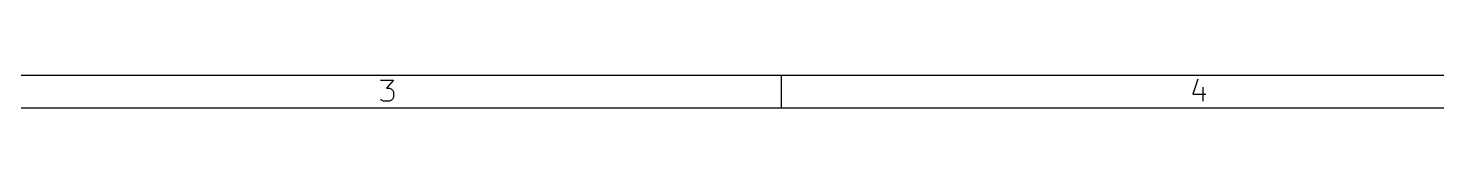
# Model space of a CAD drawing. Header units: millimetres. Extents: x 10 to 287, y -200 to -10.
# Drawn here: x 113.6 to 200.4, y -12 to -10 of the extents above; entities that cross this region are included whole.
import ezdxf

# ---------------------------------------------------------------- set-up
doc = ezdxf.new("R2010")
doc.units = ezdxf.units.MM
doc.layers.add('RED', color=14, linetype='CONTINUOUS')

msp = doc.modelspace()

# ---------------------------------------------------------------- linework, layer by layer
at = {"layer": 'RED', "linetype": 'CONTINUOUS'}
for p, q in [((10, -10), (287.0022, -10)), ((135.2843, -10.2937), (136.089, -10.2937)), ((136.089, -10.2937), (135.6557, -10.7889)), ((160, -12), (160, -10)), ((185.6557, -10.2318), (185.3462, -11.1603)), ((135.6557, -10.7889), (135.8414, -10.7889)), ((135.8414, -10.7889), (135.9652, -10.8508)), ((135.9652, -10.8508), (136.0271, -10.9127)), ((136.0271, -10.9127), (136.089, -11.0365)), ((136.089, -11.0365), (136.089, -11.346)), ((185.3462, -11.1603), (186.1509, -11.1603)), ((185.9652, -10.727), (185.9652, -11.5937)), ((12, -12), (285.0022, -12)), ((135.3462, -11.5318), (135.2843, -11.4698)), ((135.47, -11.5937), (135.3462, -11.5318)), ((135.8414, -11.5937), (135.47, -11.5937)), ((135.9652, -11.5318), (135.8414, -11.5937)), ((136.0271, -11.4698), (135.9652, -11.5318)), ((136.089, -11.346), (136.0271, -11.4698))]:
    msp.add_line(p, q, dxfattribs=at)

doc.saveas('drawing.dxf')
